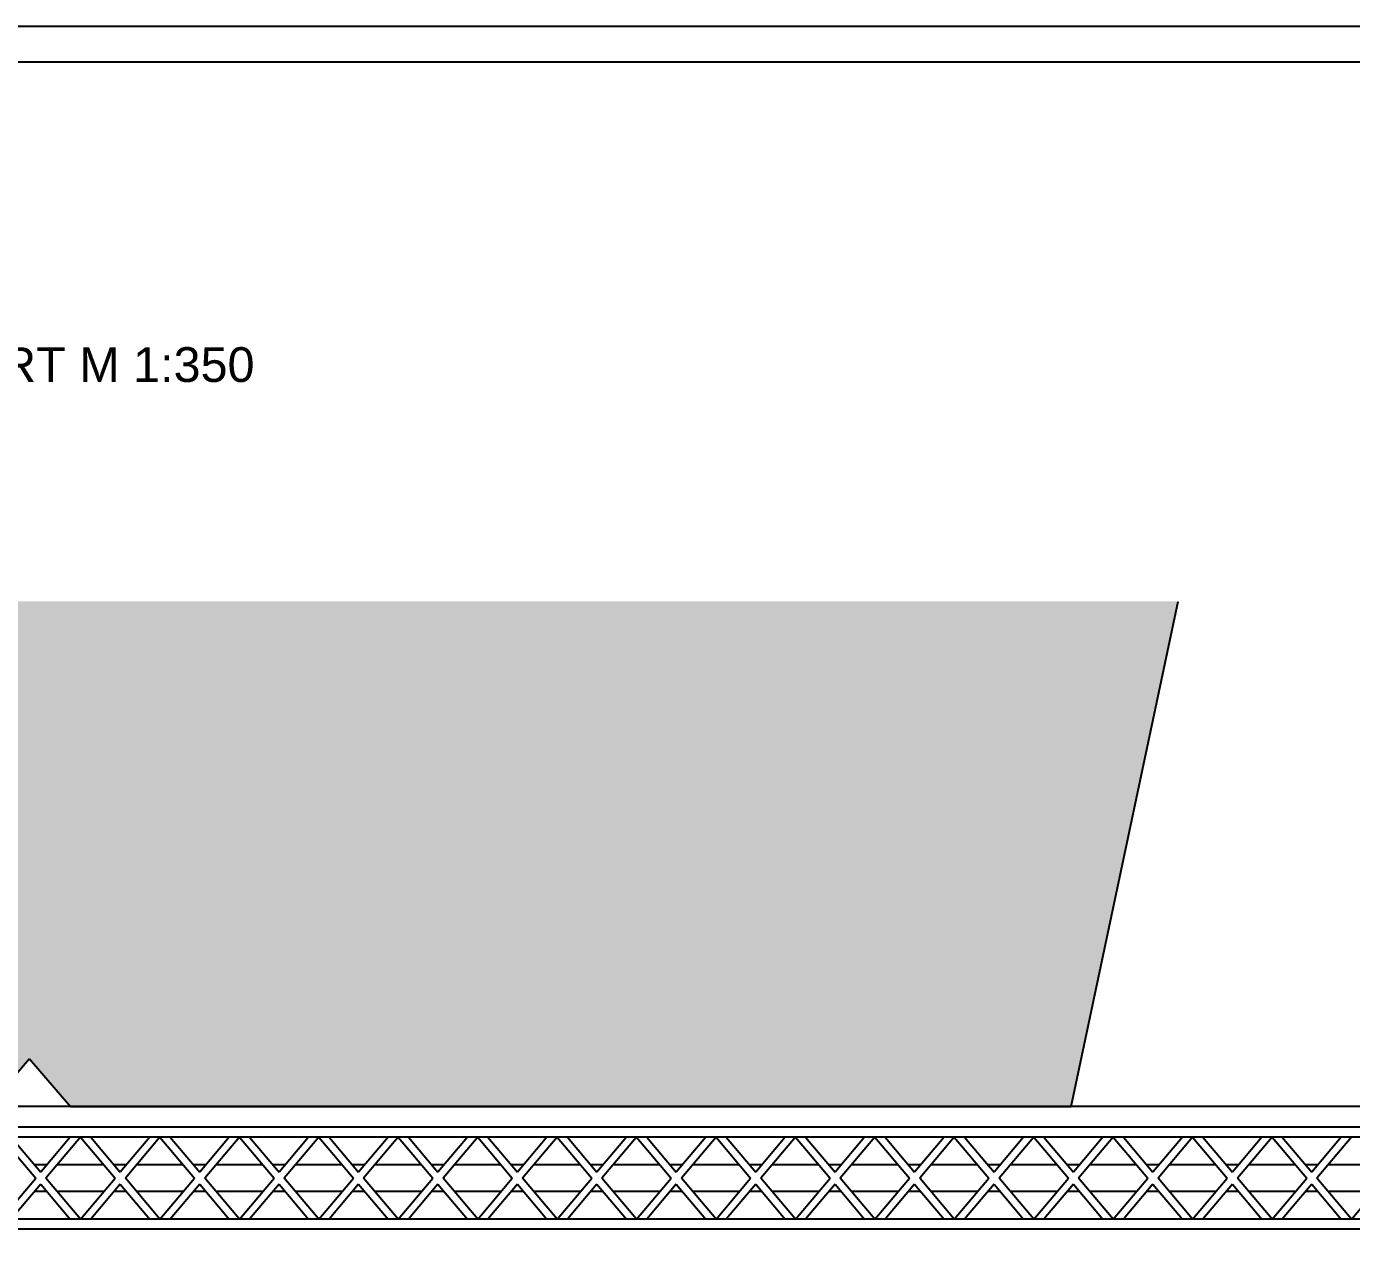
# Model space of a CAD drawing. Header units: millimetres. Extents: x -220 to 35592, y 35 to 30950.
# Drawn here: x 15549 to 22033, y 25016 to 30950 of the extents above; entities that cross this region are included whole.
import ezdxf

# ---------------------------------------------------------------- set-up
doc = ezdxf.new("R2010")
doc.units = ezdxf.units.MM
doc.header["$LTSCALE"] = 350
doc.header["$MEASUREMENT"] = 0
doc.layers.add('025', color=40, linetype='Continuous', lineweight=25)
for name, color, linetype in [('BETON', 7, 'Continuous'), ('BETON tanko', 40, 'Continuous'), ('POM', 9, 'Continuous'), ('Tekst', 3, 'Continuous'), ('Užad', 2, 'Continuous')]:
    doc.layers.add(name, color=color, linetype=linetype)
doc.styles.get("Standard").update_dxf_attribs({"font": 'ARIAL.TTF'})

msp = doc.modelspace()

# ---------------------------------------------------------------- hatches: boundary and pattern name
at = {"layer": 'Užad'}
h = msp.add_hatch(dxfattribs=at)
h.set_pattern_fill('DOTS', color=256, scale=600, style=0)
h.set_pattern_definition([(0, (0, 0), (18.75, 37.5), [0, -37.5])])
h.paths.add_polyline_path([(21184.5485322952, 28137.21994502465), (10222.97997055018, 28137.21994502465), (9700.349452941446, 25665.65262672104), (15363.08129459899, 25665.65262672146), (15563.48253932277, 25899.58706113931), (15763.88378404654, 25665.65262672146), (20661.91801468652, 25665.65262672128)])

# ---------------------------------------------------------------- linework, layer by layer
at = {"layer": '025'}
for p, q in [((15648.71371687733, 25380.6526267211), (15588.61732108556, 25380.6526267211)), ((15927.37546198362, 25380.65262672106), (15698.71371687736, 25380.65262672106)), ((16037.47185777534, 25380.65262672112), (15977.37546198357, 25380.65262672112)), ((16316.13360288163, 25380.65262672108), (16087.47185777538, 25380.65262672108)), ((16426.22999867336, 25380.65262672114), (16366.13360288159, 25380.65262672114)), ((16704.89174377966, 25380.6526267211), (16476.2299986734, 25380.6526267211)), ((16814.98813957137, 25380.65262672114), (16754.8917437796, 25380.65262672114)), ((17093.64988467751, 25380.65262672128), (16864.98813957126, 25380.65262672128)), ((17203.74628046924, 25380.65262672134), (17143.64988467747, 25380.65262672134)), ((17482.40802557567, 25380.65262672112), (17253.74628046942, 25380.65262672112)), ((17592.5044213674, 25380.65262672117), (17532.40802557563, 25380.65262672117)), ((17871.16616647368, 25380.65262672114), (17642.50442136743, 25380.65262672114)), ((17981.26256226541, 25380.65262672117), (17921.16616647364, 25380.65262672117)), ((18259.92430737169, 25380.65262672116), (18031.26256226544, 25380.65262672114)), ((18370.02070316342, 25380.65262672119), (18309.92430737165, 25380.65262672119)), ((18648.68244826971, 25380.65262672116), (18420.02070316346, 25380.65262672116)), ((18758.77884406143, 25380.65262672121), (18698.68244826966, 25380.65262672121)), ((19037.44058916772, 25380.65262672117), (18808.77884406146, 25380.65262672117)), ((19147.53698495944, 25380.65262672123), (19087.44058916767, 25380.65262672123)), ((19426.19873006574, 25380.65262672119), (19197.53698495949, 25380.65262672119)), ((19536.29512585747, 25380.65262672123), (19476.1987300657, 25380.65262672123)), ((15648.71371687733, 25250.65262672114), (15588.61732108556, 25250.65262672114)), ((15927.37546198362, 25250.65262672117), (15698.71371687736, 25250.65262672117)), ((16037.47185777534, 25250.65262672112), (15977.37546198357, 25250.65262672112)), ((16316.13360288163, 25250.65262672114), (16087.47185777538, 25250.65262672116)), ((16426.22999867336, 25250.65262672108), (16366.13360288159, 25250.65262672108)), ((16704.89174377966, 25250.6526267211), (16476.2299986734, 25250.65262672112)), ((16814.98813957137, 25250.65262672105), (16754.8917437796, 25250.65262672105)), ((17093.64988467751, 25250.6526267209), (16864.98813957126, 25250.65262672092)), ((17203.74628046924, 25250.65262672085), (17143.64988467747, 25250.65262672085)), ((17482.40802557567, 25250.65262672105), (17253.74628046942, 25250.65262672106)), ((17592.5044213674, 25250.65262672099), (17532.40802557563, 25250.65262672099))]:
    msp.add_line(p, q, dxfattribs=at)
at = {"layer": 'BETON'}
for points in [[(3502.553681344019, 16249.65052281165), (35591.62169215086, 16249.65052281165), (35591.62169215086, 30949.65052281165), (3502.553681344019, 30949.65052281165)], [(4377.553681344019, 16424.65052281165), (35416.62169215086, 16424.65052281165), (35416.62169215086, 30774.65052281165), (4377.553681344019, 30774.65052281165)]]:
    msp.add_lwpolyline(points, close=True, dxfattribs=at)
at = {"layer": 'BETON tanko'}
for p, q in [((19814.95687096375, 25380.65262672119), (19586.2951258575, 25380.65262672119)), ((19925.05326675547, 25380.65262672125), (19864.9568709637, 25380.65262672125)), ((20203.71501186176, 25380.65262672121), (19975.05326675551, 25380.65262672121)), ((20313.81140765349, 25380.65262672126), (20253.71501186172, 25380.65262672126)), ((20592.47315275978, 25380.65262672123), (20363.81140765352, 25380.65262672123)), ((20702.5695485515, 25380.65262672126), (20642.47315275973, 25380.65262672126)), ((20981.23129365774, 25380.65262672128), (20752.56954855149, 25380.65262672128)), ((21091.32768944951, 25380.65262672128), (21031.23129365774, 25380.65262672128)), ((21091.32768944947, 25380.65262672134), (21031.2312936577, 25380.65262672134)), ((21369.98943455579, 25380.65262672125), (21141.32768944954, 25380.65262672125)), ((21480.08583034753, 25380.6526267213), (21419.98943455575, 25380.6526267213)), ((21758.74757545378, 25380.6526267213), (21530.08583034753, 25380.6526267213)), ((21868.84397124555, 25380.65262672132), (21808.74757545378, 25380.65262672132)), ((22147.50571635178, 25380.65262672132), (21918.84397124555, 25380.65262672132)), ((17871.16616647368, 25250.65262672101), (17642.50442136743, 25250.65262672103)), ((17981.26256226541, 25250.65262672096), (17921.16616647364, 25250.65262672097)), ((18259.92430737169, 25250.65262672161), (18031.26256226544, 25250.65262672161)), ((18370.02070316342, 25250.65262672156), (18309.92430737165, 25250.65262672156)), ((18648.68244826971, 25250.65262672157), (18420.02070316346, 25250.65262672159)), ((18758.77884406143, 25250.65262672152), (18698.68244826966, 25250.65262672152)), ((19037.44058916772, 25250.65262672154), (18808.77884406146, 25250.65262672156)), ((19147.53698495944, 25250.6526267215), (19087.44058916767, 25250.6526267215)), ((19426.19873006574, 25250.65262672152), (19197.53698495949, 25250.65262672152)), ((19536.29512585747, 25250.65262672146), (19476.1987300657, 25250.65262672146)), ((19814.95687096375, 25250.65262672148), (19586.2951258575, 25250.6526267215)), ((19925.05326675547, 25250.65262672143), (19864.9568709637, 25250.65262672143)), ((20203.71501186176, 25250.65262672145), (19975.05326675551, 25250.65262672146)), ((20313.81140765349, 25250.65262672141), (20253.71501186172, 25250.65262672141)), ((20592.47315275978, 25250.65262672143), (20363.81140765352, 25250.65262672145)), ((20702.5695485515, 25250.65262672137), (20642.47315275973, 25250.65262672137)), ((20981.23129365774, 25250.65262672134), (20752.56954855149, 25250.65262672136)), ((21091.32768944947, 25250.6526267213), (21031.2312936577, 25250.6526267213)), ((21091.32768944951, 25250.65262672134), (21031.23129365774, 25250.65262672134)), ((21369.98943455579, 25250.65262672136), (21141.32768944954, 25250.65262672137)), ((21480.08583034753, 25250.65262672132), (21419.98943455575, 25250.65262672132)), ((21758.74757545378, 25250.6526267213), (21530.08583034753, 25250.6526267213)), ((21868.84397124555, 25250.65262672128), (21808.74757545376, 25250.65262672128)), ((22147.50571635177, 25250.65262672126), (21918.84397124555, 25250.65262672128))]:
    msp.add_line(p, q, dxfattribs=at)
at = {"layer": 'POM'}
for p, q in [((20661.91801468652, 25665.65262672128), (21184.5485322952, 28137.21994502465)), ((15563.48253932277, 25899.58706113931), (15363.08129459899, 25665.65262672146)), ((15563.48253932277, 25899.58706113931), (15763.88378404654, 25665.65262672146)), ((15763.88378404654, 25665.65262672146), (15363.08129459899, 25665.65262672146)), ((20661.91801468652, 25665.65262672128), (15763.88378404679, 25665.65262672117)), ((15763.88378404654, 25665.65262672146), (20661.91801468652, 25665.65262672128)), ((24459.55188978969, 25665.65262672136), (20661.91801468652, 25665.65262672128)), ((25023.02017338356, 25565.65262672135), (8037.881771469836, 25565.65262672094)), ((23988.20740739065, 25515.65262672143), (8037.881771469836, 25515.65262672094)), ((15424.28644853228, 25515.65262672141), (15593.66551898129, 25315.6526267213)), ((15474.28644853228, 25515.65262672141), (15618.66551898129, 25345.17221250454)), ((15763.04458943028, 25515.65262672139), (15618.66551898129, 25345.17221250454)), ((15813.04458943028, 25515.65262672141), (15643.66551898128, 25315.6526267213)), ((15813.04458943031, 25515.65262672141), (15982.42365987931, 25315.6526267213)), ((15863.04458943031, 25515.65262672141), (16007.4236598793, 25345.17221250454)), ((16151.80273032831, 25515.65262672139), (16007.4236598793, 25345.17221250454)), ((16201.80273032831, 25515.65262672141), (16032.4236598793, 25315.6526267213)), ((16201.80273032833, 25515.65262672141), (16371.18180077735, 25315.65262672132)), ((16251.80273032833, 25515.65262672141), (16396.18180077734, 25345.17221250454)), ((16540.56087122634, 25515.65262672141), (16396.18180077734, 25345.17221250454)), ((16590.56087122634, 25515.65262672141), (16421.18180077733, 25315.6526267213)), ((16590.56087122635, 25515.65262672141), (16759.93994167537, 25315.65262672132)), ((16640.56087122635, 25515.65262672141), (16784.93994167537, 25345.17221250454)), ((16929.31901212436, 25515.65262672141), (16784.93994167537, 25345.17221250454)), ((16979.31901212436, 25515.65262672141), (16809.93994167536, 25315.6526267213)), ((16979.31901212438, 25515.65262672141), (17148.69808257339, 25315.65262672132)), ((17029.31901212438, 25515.65262672141), (17173.69808257338, 25345.17221250454)), ((17318.07715302239, 25515.65262672141), (17173.69808257338, 25345.17221250454)), ((17368.07715302239, 25515.65262672141), (17198.69808257337, 25315.6526267213)), ((17368.07715302239, 25515.65262672141), (17537.45622347141, 25315.65262672132)), ((17418.07715302239, 25515.65262672141), (17562.45622347141, 25345.17221250454)), ((17706.83529392041, 25515.65262672141), (17562.45622347141, 25345.17221250454)), ((17756.83529392041, 25515.65262672141), (17587.4562234714, 25315.6526267213)), ((17756.83529392042, 25515.65262672141), (17926.21436436944, 25315.65262672132)), ((17806.83529392042, 25515.65262672141), (17951.21436436942, 25345.17221250454)), ((18095.59343481843, 25515.65262672141), (17951.21436436942, 25345.17221250454)), ((18145.59343481843, 25515.65262672141), (17976.21436436941, 25315.6526267213)), ((18145.59343481845, 25515.65262672141), (18314.97250526745, 25315.65262672132)), ((18195.59343481845, 25515.65262672141), (18339.97250526745, 25345.17221250454)), ((18484.35157571644, 25515.65262672141), (18339.97250526745, 25345.17221250454)), ((18534.35157571644, 25515.65262672141), (18364.97250526744, 25315.6526267213)), ((18534.35157571647, 25515.65262672141), (18703.73064616547, 25315.65262672132)), ((18584.35157571647, 25515.65262672141), (18728.73064616547, 25345.17221250454)), ((18873.10971661447, 25515.65262672141), (18728.73064616547, 25345.17221250454)), ((18923.10971661447, 25515.65262672141), (18753.73064616547, 25315.6526267213)), ((18923.10971661449, 25515.65262672141), (19092.48878706349, 25315.65262672132)), ((18973.10971661449, 25515.65262672141), (19117.48878706349, 25345.17221250454)), ((19261.86785751249, 25515.65262672141), (19117.48878706349, 25345.17221250454)), ((19311.86785751249, 25515.65262672141), (19142.48878706349, 25315.6526267213)), ((19311.86785751252, 25515.65262672143), (19481.24692796153, 25315.65262672132)), ((19361.86785751252, 25515.65262672141), (19506.24692796152, 25345.17221250454)), ((19650.62599841052, 25515.65262672141), (19506.24692796152, 25345.17221250454)), ((19700.62599841052, 25515.65262672141), (19531.24692796152, 25315.65262672132)), ((19700.62599841054, 25515.65262672143), (19870.00506885954, 25315.65262672132)), ((19750.62599841054, 25515.65262672141), (19895.00506885954, 25345.17221250454)), ((20039.38413930854, 25515.65262672141), (19895.00506885954, 25345.17221250454)), ((20089.38413930854, 25515.65262672141), (19920.00506885954, 25315.65262672132)), ((20089.38413930857, 25515.65262672143), (20258.76320975757, 25315.65262672132)), ((20139.38413930857, 25515.65262672141), (20283.76320975757, 25345.17221250454)), ((20428.14228020656, 25515.65262672141), (20283.76320975757, 25345.17221250454)), ((20478.14228020656, 25515.65262672141), (20308.76320975756, 25315.65262672132)), ((20478.14228020659, 25515.65262672143), (20647.5213506556, 25315.65262672132)), ((20528.14228020659, 25515.65262672141), (20672.5213506556, 25345.17221250454)), ((20816.90042110459, 25515.65262672141), (20672.5213506556, 25345.17221250454)), ((20866.90042110459, 25515.65262672141), (20697.52135065559, 25315.65262672132)), ((20866.90042110461, 25515.65262672143), (21036.27949155362, 25315.65262672132)), ((20916.90042110461, 25515.65262672141), (21061.27949155361, 25345.17221250454)), ((21205.65856200261, 25515.65262672141), (21061.27949155361, 25345.17221250454)), ((21255.65856200261, 25515.65262672141), (21086.27949155361, 25315.65262672132)), ((21255.65856200262, 25515.65262672143), (21425.03763245164, 25315.65262672132)), ((21305.65856200262, 25515.65262672141), (21450.03763245164, 25345.17221250454)), ((21594.41670290063, 25515.65262672141), (21450.03763245164, 25345.17221250454)), ((21644.41670290063, 25515.65262672141), (21475.03763245164, 25315.65262672132)), ((21644.41670290065, 25515.65262672143), (21813.79577334967, 25315.65262672132)), ((21694.41670290065, 25515.65262672141), (21838.79577334967, 25345.17221250454)), ((21983.17484379866, 25515.65262672141), (21838.79577334967, 25345.17221250454)), ((22033.17484379866, 25515.65262672141), (21863.79577334967, 25315.65262672132)), ((15424.28644853227, 25115.65262672121), (15593.66551898128, 25315.6526267213)), ((15813.04458943029, 25115.65262672121), (15643.66551898129, 25315.6526267213)), ((15813.0445894303, 25115.65262672121), (15982.4236598793, 25315.6526267213)), ((16201.80273032832, 25115.65262672121), (16032.42365987931, 25315.6526267213)), ((16201.80273032833, 25115.65262672121), (16371.18180077733, 25315.6526267213)), ((16590.56087122634, 25115.65262672121), (16421.18180077735, 25315.6526267213)), ((16590.56087122634, 25115.65262672121), (16759.93994167536, 25315.6526267213)), ((16979.31901212437, 25115.65262672121), (16809.93994167537, 25315.6526267213)), ((16979.31901212437, 25115.65262672121), (17148.69808257337, 25315.6526267213)), ((17368.07715302239, 25115.65262672121), (17198.69808257339, 25315.6526267213)), ((17368.07715302239, 25115.65262672121), (17537.4562234714, 25315.6526267213)), ((17756.83529392041, 25115.65262672121), (17587.45622347141, 25315.6526267213)), ((17756.83529392042, 25115.65262672121), (17926.21436436941, 25315.6526267213)), ((18145.59343481844, 25115.65262672121), (17976.21436436944, 25315.6526267213)), ((18145.59343481844, 25115.65262672121), (18314.97250526744, 25315.6526267213)), ((18534.35157571646, 25115.65262672121), (18364.97250526745, 25315.6526267213)), ((18534.35157571646, 25115.65262672121), (18703.73064616547, 25315.6526267213)), ((18923.10971661448, 25115.65262672121), (18753.73064616547, 25315.6526267213)), ((18923.10971661448, 25115.65262672121), (19092.48878706349, 25315.6526267213)), ((19311.86785751251, 25115.65262672121), (19142.48878706349, 25315.6526267213)), ((19311.86785751252, 25115.65262672121), (19481.24692796152, 25315.6526267213)), ((19700.62599841053, 25115.65262672121), (19531.24692796153, 25315.65262672132)), ((19700.62599841053, 25115.65262672121), (19870.00506885954, 25315.6526267213)), ((20089.38413930855, 25115.65262672121), (19920.00506885954, 25315.65262672132)), ((20089.38413930856, 25115.65262672121), (20258.76320975756, 25315.6526267213)), ((20478.14228020657, 25115.65262672121), (20308.76320975757, 25315.65262672132)), ((20478.14228020659, 25115.65262672121), (20647.52135065559, 25315.6526267213)), ((20866.9004211046, 25115.65262672121), (20697.5213506556, 25315.65262672132)), ((20866.9004211046, 25115.65262672121), (21036.27949155361, 25315.6526267213)), ((21255.65856200261, 25115.65262672121), (21086.27949155362, 25315.65262672132)), ((21255.65856200262, 25115.65262672121), (21425.03763245164, 25315.6526267213)), ((21644.41670290063, 25115.65262672121), (21475.03763245164, 25315.65262672132)), ((21644.41670290063, 25115.65262672121), (21813.79577334967, 25315.6526267213)), ((22033.17484379866, 25115.65262672121), (21863.79577334967, 25315.65262672132)), ((22033.17484379866, 25115.65262672121), (22202.55391424767, 25315.6526267213)), ((15618.66551898129, 25286.13304093808), (15474.28644853227, 25115.65262672121)), ((15618.66551898129, 25286.13304093808), (15763.0445894303, 25115.65262672121)), ((16007.4236598793, 25286.13304093808), (15863.04458943029, 25115.65262672121)), ((16007.4236598793, 25286.13304093808), (16151.80273032832, 25115.65262672121)), ((16396.18180077734, 25286.1330409381), (16251.80273032832, 25115.65262672121)), ((16396.18180077734, 25286.1330409381), (16540.56087122634, 25115.65262672121)), ((16784.93994167537, 25286.1330409381), (16640.56087122634, 25115.65262672121)), ((16784.93994167537, 25286.1330409381), (16929.31901212437, 25115.65262672121)), ((17173.69808257338, 25286.1330409381), (17029.31901212437, 25115.65262672121)), ((17173.69808257338, 25286.1330409381), (17318.07715302239, 25115.65262672121)), ((17562.45622347141, 25286.1330409381), (17418.07715302239, 25115.65262672121)), ((17562.45622347141, 25286.1330409381), (17706.83529392042, 25115.65262672121)), ((17951.21436436942, 25286.1330409381), (17806.83529392041, 25115.65262672121)), ((17951.21436436942, 25286.1330409381), (18095.59343481844, 25115.65262672121)), ((18339.97250526745, 25286.1330409381), (18195.59343481844, 25115.65262672121)), ((18339.97250526745, 25286.1330409381), (18484.35157571646, 25115.65262672121)), ((18728.73064616547, 25286.1330409381), (18584.35157571646, 25115.65262672121)), ((18728.73064616547, 25286.1330409381), (18873.10971661448, 25115.65262672121)), ((19117.48878706349, 25286.1330409381), (18973.10971661448, 25115.65262672121)), ((19117.48878706349, 25286.1330409381), (19261.86785751251, 25115.65262672121)), ((19506.24692796152, 25286.1330409381), (19361.86785751251, 25115.65262672121)), ((19506.24692796152, 25286.1330409381), (19650.62599841053, 25115.65262672123)), ((19895.00506885954, 25286.1330409381), (19750.62599841053, 25115.65262672121)), ((19895.00506885954, 25286.1330409381), (20039.38413930856, 25115.65262672123)), ((20283.76320975757, 25286.1330409381), (20139.38413930855, 25115.65262672121)), ((20283.76320975757, 25286.1330409381), (20428.14228020659, 25115.65262672123)), ((20672.5213506556, 25286.1330409381), (20528.14228020657, 25115.65262672121)), ((20672.5213506556, 25286.1330409381), (20816.9004211046, 25115.65262672123)), ((21061.27949155361, 25286.1330409381), (20916.90042110459, 25115.65262672121)), ((21061.27949155361, 25286.1330409381), (21205.65856200262, 25115.65262672123)), ((21450.03763245164, 25286.1330409381), (21305.65856200261, 25115.65262672121)), ((21450.03763245164, 25286.1330409381), (21594.41670290063, 25115.65262672123)), ((21838.79577334967, 25286.1330409381), (21694.41670290063, 25115.65262672121)), ((21838.79577334967, 25286.1330409381), (21983.17484379866, 25115.65262672123)), ((23988.20740739066, 25115.65262672123), (8037.881771469845, 25115.65262672117)), ((23976.96554828868, 25065.65262672123), (8037.881771469845, 25065.65262672117))]:
    msp.add_line(p, q, dxfattribs=at)

# ---------------------------------------------------------------- texts
at = {"layer": 'Tekst', "insert": (14790.84251931684, 29380.81587771717), "char_height": 170, "width": 11564.8671, "attachment_point": 1}
msp.add_mtext('{\\fArial|b0|i0|c238|p34;TLOCRT M 1:350}', dxfattribs=at)

doc.saveas('drawing.dxf')
